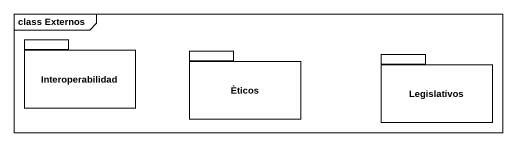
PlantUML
@startuml
mainframe class Externos
package Interoperabilidad {
}
package Èticos {
}
package Legislativos {
}
@enduml
